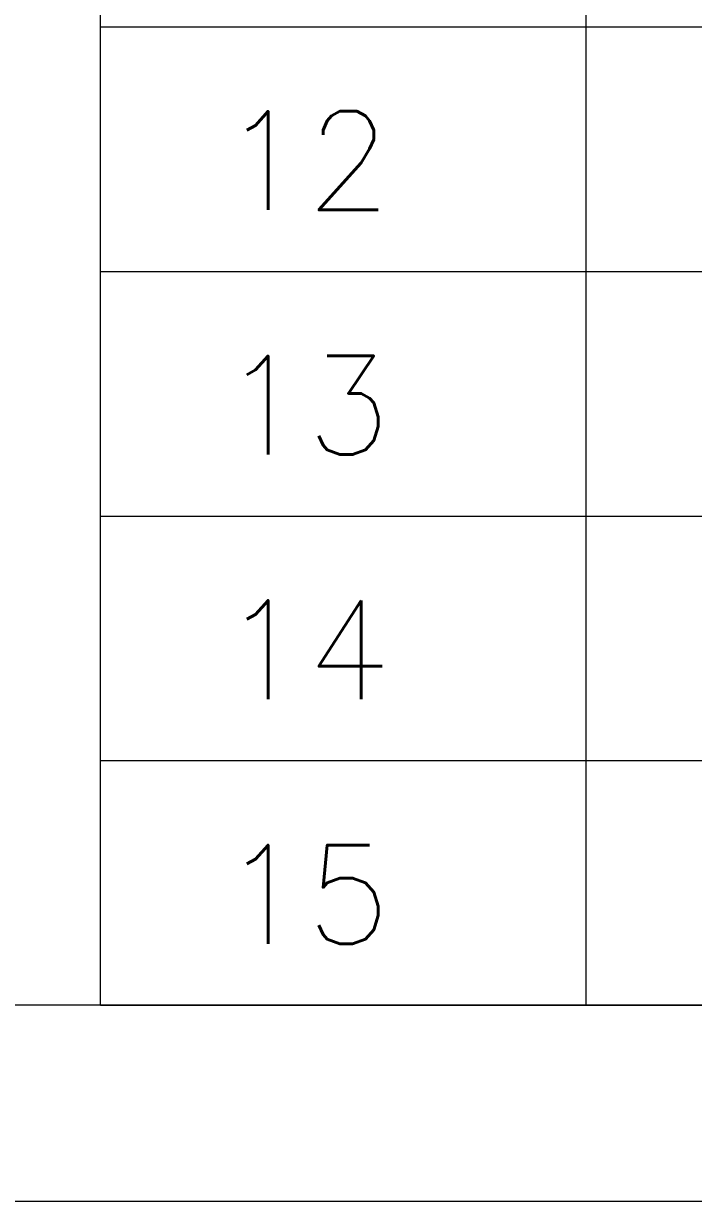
# Model space of a CAD drawing. Extents: x 3505867 to 4040009, y -660366 to -590408.
# Drawn here: x 3914466 to 3915257, y -625948 to -624556 of the extents above; entities that cross this region are included whole.
import ezdxf

# ---------------------------------------------------------------- set-up
doc = ezdxf.new("R2010")
doc.units = 0
doc.header["$LTSCALE"] = 6
doc.header["$MEASUREMENT"] = 0
doc.linetypes.add('ACAD_ISO04W100', pattern=[30, 24, -3, 0, -3])
doc.linetypes.add('CONTINU', pattern=[0])
doc.layers.get('0').update_dxf_attribs({"linetype": 'CONTINUOUS', "lineweight": 0})
doc.layers.add('axes', color=40, linetype='ACAD_ISO04W100', lineweight=0)
doc.layers.add('ELE-LIGHTING WIRRING', color=7, linetype='CONTINUOUS', lineweight=0)
doc.styles.get("Standard").update_dxf_attribs({"font": 'SIMPLEX'})

msp = doc.modelspace()

# ---------------------------------------------------------------- linework, layer by layer
for points in [[(3942401.3, -593936.6), (3942401.3, -625948), (3897320.1, -625948), (3897320.1, -593936.6)], [(3942169.5, -594168.4), (3942169.5, -625716.2), (3897552, -625716.2), (3897552, -594168.4)]]:
    msp.add_lwpolyline(points, close=True)
at = {"layer": 'axes', "color": 7, "linetype": 'CONTINU', "lineweight": 0}
for p, q in [((3915130.3, -620915.3), (3915130.3, -625716.2)), ((3914556.7, -624560.2), (3919516.3, -624560.2)), ((3914556.7, -624849.2), (3919516.3, -624849.2)), ((3914556.7, -625138.2), (3919516.3, -625138.2)), ((3914556.7, -625427.2), (3919516.3, -625427.2)), ((3914556.7, -625716.2), (3919516.3, -625716.2))]:
    msp.add_line(p, q, dxfattribs=at)
msp.add_lwpolyline([(3914556.7, -625716.2), (3914556.7, -620915.3), (3919516.3, -620915.3), (3919516.3, -625716.2)], dxfattribs=at)

# ---------------------------------------------------------------- texts
at = {"layer": 'ELE-LIGHTING WIRRING', "color": 7, "linetype": 'CONTINU', "lineweight": 0, "char_height": 116.61, "width": 358.178, "attachment_point": 1}
for s, insert in [('{\\C256;12}', (3914699.8, -624660)), ('{\\C256;13}', (3914699.8, -624949)), ('{\\C256;14}', (3914699.8, -625238)), ('{\\C256;15}', (3914699.8, -625527))]:
    msp.add_mtext(s, dxfattribs=dict(at, insert=insert))

doc.saveas('drawing.dxf')
